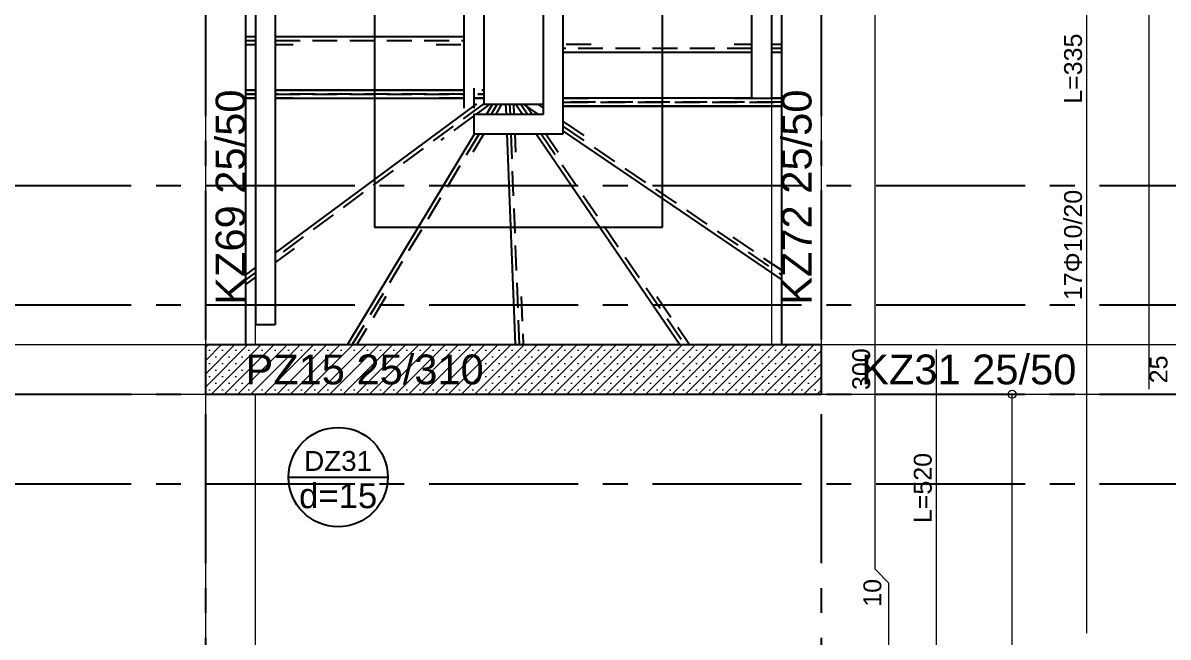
# Model space of a CAD drawing. Header units: millimetres. Extents: x 2232 to 85269, y -3593 to 5869.
# Drawn here: x 46771 to 47347, y 3601 to 3910 of the extents above; entities that cross this region are included whole.
import ezdxf

# ---------------------------------------------------------------- set-up
doc = ezdxf.new("R2010")
doc.units = ezdxf.units.MM
for name, pattern in [('CENTER2', [112.5, 75, -12.5, 12.5, -12.5]), ('DASHDOT2', [12.7, 6.35, -3.175, 0, -3.175]), ('HIDDEN2', [18.75, 12.5, -6.25])]:
    doc.linetypes.add(name, pattern=pattern)
doc.layers.add('aks', color=251, linetype='DASHDOT2', lineweight=35)
for name, color, linetype in [('Donatı Topl. Uzun. Yazısı', 7, 'Continuous'), ('Donatı Uz. Yazısı', 7, 'Continuous'), ('Donatı Yazısı', 7, 'Continuous'), ('Donatı Çizgisi', 7, 'Continuous'), ('Döşeme', 7, 'Continuous'), ('Kiriş', 7, 'Continuous'), ('Merdiven', 7, 'Continuous'), ('Panel', 7, 'Continuous'), ('Standart', 7, 'Continuous'), ('Ölçülendirme', 7, 'Continuous')]:
    doc.layers.add(name, color=color, linetype=linetype)
doc.styles.add('arial_1_18', font='arial.ttf', dxfattribs={"height": 0.2})

# ---------------------------------------------------------------- blocks, each defined once
blk = doc.blocks.new('IDE855Entity1443')
at = {"layer": 'aks', "color": 251, "linetype": 'CENTER2', "lineweight": -3}
blk.add_lwpolyline([(2110, 0), (2110, 2330)], dxfattribs=at)
blk = doc.blocks.new('IDE855Entity1457')
at = {"layer": 'aks', "color": 251, "linetype": 'CENTER2', "lineweight": -3}
blk.add_lwpolyline([(1800, 0), (1800, 2330)], dxfattribs=at)
blk = doc.blocks.new('IDE855Entity1506')
at = {"layer": 'aks', "color": 251, "linetype": 'CENTER2', "lineweight": -3}
blk.add_lwpolyline([(0, 865), (3260, 865)], dxfattribs=at)
blk = doc.blocks.new('IDE855Entity1513')
at = {"layer": 'aks', "color": 251, "linetype": 'CENTER2', "lineweight": -3}
blk.add_lwpolyline([(0, 715), (3260, 715)], dxfattribs=at)
blk = doc.blocks.new('IDE855Entity1541')
at = {"layer": 'aks', "color": 251, "linetype": 'CENTER2', "lineweight": -3}
blk.add_lwpolyline([(0, 760), (3260, 760)], dxfattribs=at)
blk = doc.blocks.new('IDE855Entity1569')
at = {"layer": 'aks', "color": 251, "linetype": 'CENTER2', "lineweight": -3}
blk.add_lwpolyline([(0, 805), (3260, 805)], dxfattribs=at)
blk = doc.blocks.new('IDE855Entity1784')
at = {"layer": 'Panel', "linetype": 'Continuous', "lineweight": 5}
h = blk.add_hatch(dxfattribs=at)
h.set_pattern_fill('SACNCR', color=163, scale=50, style=0)
h.set_pattern_definition([(45, (0, 0), (-3.314563, 3.314563), []), (45, (3.3146, 0), (-3.314563, 3.314563), [0, -4.6875])])
h.paths.add_polyline_path([(1800, 785), (2110, 785), (2110, 760), (1800, 760)])
blk = doc.blocks.new('IDE855Entity1785')
at = {"layer": 'Panel', "color": 164, "linetype": 'Continuous', "lineweight": -3}
blk.add_lwpolyline([(1800, 760), (1800, 785)], dxfattribs=at)
blk = doc.blocks.new('IDE855Entity1786')
at = {"layer": 'Panel', "color": 164, "linetype": 'Continuous', "lineweight": -3}
blk.add_lwpolyline([(1800, 760), (2110, 760)], dxfattribs=at)
blk = doc.blocks.new('IDE855Entity1787')
at = {"layer": 'Panel', "color": 164, "linetype": 'Continuous', "lineweight": -3}
blk.add_lwpolyline([(2110, 760), (2110, 785)], dxfattribs=at)
blk = doc.blocks.new('IDE855Entity1788')
at = {"layer": 'Panel', "color": 164, "linetype": 'Continuous', "lineweight": -3}
blk.add_lwpolyline([(1800, 785), (2110, 785)], dxfattribs=at)
blk = doc.blocks.new('IDE855Entity1789')
at = {"layer": 'Panel', "color": 159, "linetype": 'Continuous', "lineweight": -3, "style": 'arial_1_18'}
blk.add_text('PZ15 25/310', height=15, dxfattribs=at).set_placement((1820, 765))
blk = doc.blocks.new('IDE855Entity2129')
at = {"layer": 'Kiriş', "color": 4, "linetype": 'Continuous', "lineweight": 5}
blk.add_lwpolyline([(1460, 760), (1800, 760)], dxfattribs=at)
blk = doc.blocks.new('IDE855Entity2130')
at = {"layer": 'Kiriş', "color": 4, "linetype": 'Continuous', "lineweight": 5}
blk.add_lwpolyline([(1460, 785), (1800, 785)], dxfattribs=at)
blk = doc.blocks.new('IDE855Entity2132')
at = {"layer": 'Kiriş', "color": 4, "linetype": 'Continuous', "lineweight": 5}
blk.add_lwpolyline([(1825, 785), (1825, 1125)], dxfattribs=at)
blk = doc.blocks.new('IDE855Entity2134')
at = {"layer": 'Kiriş', "color": 4, "linetype": 'Continuous', "lineweight": 5}
blk.add_lwpolyline([(1800, 785), (1800, 1315)], dxfattribs=at)
blk = doc.blocks.new('IDE855Entity2135')
at = {"layer": 'Kiriş', "color": 159, "linetype": 'Continuous', "lineweight": 5, "style": 'arial_1_18'}
blk.add_text('KZ69 25/50', height=15, rotation=90, dxfattribs=at).set_placement((1820, 805))
blk = doc.blocks.new('IDE855Entity2145')
at = {"layer": 'Kiriş', "color": 4, "linetype": 'Continuous', "lineweight": 5}
blk.add_lwpolyline([(2110, 785), (2110, 1315)], dxfattribs=at)
blk = doc.blocks.new('IDE855Entity2146')
at = {"layer": 'Kiriş', "color": 4, "linetype": 'Continuous', "lineweight": 5}
blk.add_lwpolyline([(2085, 785), (2085, 1125)], dxfattribs=at)
blk = doc.blocks.new('IDE855Entity2148')
at = {"layer": 'Kiriş', "color": 159, "linetype": 'Continuous', "lineweight": 5, "style": 'arial_1_18'}
blk.add_text('KZ72 25/50', height=15, rotation=90, dxfattribs=at).set_placement((2105, 805))
blk = doc.blocks.new('IDE855Entity2158')
at = {"layer": 'Kiriş', "color": 4, "linetype": 'Continuous', "lineweight": 5}
blk.add_lwpolyline([(1825, 410), (1825, 760)], dxfattribs=at)
blk = doc.blocks.new('IDE855Entity2159')
at = {"layer": 'Kiriş', "color": 4, "linetype": 'Continuous', "lineweight": 5}
blk.add_lwpolyline([(1800, 410), (1800, 760)], dxfattribs=at)
blk = doc.blocks.new('IDE855Entity2161')
at = {"layer": 'Kiriş', "color": 4, "linetype": 'Continuous', "lineweight": 5}
blk.add_lwpolyline([(2110, 760), (2440, 760)], dxfattribs=at)
blk = doc.blocks.new('IDE855Entity2162')
at = {"layer": 'Kiriş', "color": 4, "linetype": 'Continuous', "lineweight": 5}
blk.add_lwpolyline([(2110, 785), (2440, 785)], dxfattribs=at)
blk = doc.blocks.new('IDE855Entity2163')
at = {"layer": 'Kiriş', "color": 159, "linetype": 'Continuous', "lineweight": 5, "style": 'arial_1_18'}
blk.add_text('KZ31 25/50', height=15, dxfattribs=at).set_placement((2130, 765))
blk = doc.blocks.new('IDE855Entity2233')
at = {"layer": 'Döşeme', "color": 117, "linetype": 'Continuous', "lineweight": -3}
blk.add_lwpolyline([(1841.67, 718.33), (1891.67, 718.33)], dxfattribs=at)
blk.add_circle((1866.67, 718.33), 25, dxfattribs=at)
at = {"layer": 'Döşeme', "color": 178, "linetype": 'Continuous', "lineweight": -3, "style": 'arial_1_18'}
blk.add_text('DZ31', height=10, dxfattribs=at).set_placement((1849.59, 721.46))
at = {"layer": 'Döşeme', "color": 164, "linetype": 'Continuous', "lineweight": -3, "style": 'arial_1_18'}
blk.add_text('d=15', height=12.5, dxfattribs=at).set_placement((1847, 702.71))
blk = doc.blocks.new('IDE855Entity2316')
at = {"layer": 'Merdiven', "color": 171, "linetype": 'Continuous', "lineweight": -3}
blk.add_lwpolyline([(1835, 1125), (1835, 914)], dxfattribs=at)
blk = doc.blocks.new('IDE855Entity2317')
at = {"layer": 'Merdiven', "color": 171, "linetype": 'Continuous', "lineweight": -3}
blk.add_lwpolyline([(1825, 1125), (1825, 904)], dxfattribs=at)
blk = doc.blocks.new('IDE855Entity2319')
at = {"layer": 'Merdiven', "color": 171, "linetype": 'Continuous', "lineweight": -3}
blk.add_lwpolyline([(1940, 1125), (1940, 914)], dxfattribs=at)
blk = doc.blocks.new('IDE855Entity2320')
at = {"layer": 'Merdiven', "color": 171, "linetype": 'Continuous', "lineweight": -3}
blk.add_lwpolyline([(1930, 1125), (1930, 904)], dxfattribs=at)
blk = doc.blocks.new('IDE855Entity2322')
at = {"layer": 'Merdiven', "color": 171, "linetype": 'Continuous', "lineweight": -3}
blk.add_lwpolyline([(1835, 914), (1835, 795)], dxfattribs=at)
blk = doc.blocks.new('IDE855Entity2323')
at = {"layer": 'Merdiven', "color": 171, "linetype": 'Continuous', "lineweight": -3}
blk.add_lwpolyline([(1825, 904), (1825, 795)], dxfattribs=at)
blk = doc.blocks.new('IDE855Entity2324')
at = {"layer": 'Merdiven', "color": 171, "linetype": 'Continuous', "lineweight": -3}
blk.add_lwpolyline([(1835, 795), (1825, 795)], dxfattribs=at)
blk = doc.blocks.new('IDE855Entity2325')
at = {"layer": 'Merdiven', "color": 171, "linetype": 'Continuous', "lineweight": -3}
blk.add_lwpolyline([(1935, 914), (1935, 904)], dxfattribs=at)
blk = doc.blocks.new('IDE855Entity2326')
at = {"layer": 'Merdiven', "color": 171, "linetype": 'Continuous', "lineweight": -3}
blk.add_lwpolyline([(1935, 901), (1970, 901)], dxfattribs=at)
blk = doc.blocks.new('IDE855Entity2327')
at = {"layer": 'Merdiven', "color": 171, "linetype": 'Continuous', "lineweight": -3}
blk.add_lwpolyline([(1935, 891), (1980, 891)], dxfattribs=at)
blk = doc.blocks.new('IDE855Entity2328')
at = {"layer": 'Merdiven', "color": 171, "linetype": 'Continuous', "lineweight": -3}
blk.add_lwpolyline([(1935, 901), (1935, 891)], dxfattribs=at)
blk = doc.blocks.new('IDE855Entity2329')
at = {"layer": 'Merdiven', "color": 171, "linetype": 'Continuous', "lineweight": -3}
blk.add_lwpolyline([(1970, 901), (1970, 909)], dxfattribs=at)
blk = doc.blocks.new('IDE855Entity2330')
at = {"layer": 'Merdiven', "color": 171, "linetype": 'Continuous', "lineweight": -3}
blk.add_lwpolyline([(1980, 891), (1980, 909)], dxfattribs=at)
blk = doc.blocks.new('IDE855Entity2331')
at = {"layer": 'Merdiven', "color": 171, "linetype": 'Continuous', "lineweight": -3}
blk.add_lwpolyline([(2075, 909), (2075, 1125)], dxfattribs=at)
blk = doc.blocks.new('IDE855Entity2332')
at = {"layer": 'Merdiven', "color": 171, "linetype": 'Continuous', "lineweight": -3}
blk.add_lwpolyline([(2085, 909), (2085, 1125)], dxfattribs=at)
blk = doc.blocks.new('IDE855Entity2333')
at = {"layer": 'Merdiven', "color": 171, "linetype": 'Continuous', "lineweight": -3}
blk.add_lwpolyline([(2075, 909), (2085, 909)], dxfattribs=at)
blk = doc.blocks.new('IDE855Entity2335')
at = {"layer": 'Merdiven', "color": 171, "linetype": 'Continuous', "lineweight": -3}
blk.add_lwpolyline([(1970, 909), (1970, 1125)], dxfattribs=at)
blk = doc.blocks.new('IDE855Entity2336')
at = {"layer": 'Merdiven', "color": 171, "linetype": 'Continuous', "lineweight": -3}
blk.add_lwpolyline([(1980, 909), (1980, 1125)], dxfattribs=at)
blk = doc.blocks.new('IDE855Entity2361')
at = {"layer": 'Merdiven', "color": 171, "linetype": 'HIDDEN2', "lineweight": -3}
blk.add_lwpolyline([(1820, 936), (1825, 936)], dxfattribs=at)
blk = doc.blocks.new('IDE855Entity2362')
at = {"layer": 'Merdiven', "color": 171, "linetype": 'HIDDEN2', "lineweight": -3}
blk.add_lwpolyline([(1835, 936), (1844, 936)], dxfattribs=at)
blk = doc.blocks.new('IDE855Entity2363')
at = {"layer": 'Merdiven', "color": 171, "linetype": 'HIDDEN2', "lineweight": -3}
blk.add_lwpolyline([(1916, 936), (1930, 936)], dxfattribs=at)
blk = doc.blocks.new('IDE855Entity2364')
at = {"layer": 'Merdiven', "color": 171, "linetype": 'HIDDEN2', "lineweight": -3}
blk.add_lwpolyline([(1820, 909), (1825, 909)], dxfattribs=at)
blk = doc.blocks.new('IDE855Entity2365')
at = {"layer": 'Merdiven', "color": 171, "linetype": 'HIDDEN2', "lineweight": -3}
blk.add_lwpolyline([(1835, 909), (1844, 909)], dxfattribs=at)
blk = doc.blocks.new('IDE855Entity2366')
at = {"layer": 'Merdiven', "color": 171, "linetype": 'HIDDEN2', "lineweight": -3}
blk.add_lwpolyline([(1916, 909), (1930, 909)], dxfattribs=at)
blk = doc.blocks.new('IDE855Entity2367')
at = {"layer": 'Merdiven', "color": 171, "linetype": 'HIDDEN2', "lineweight": -3}
blk.add_lwpolyline([(1935, 909), (1940, 909)], dxfattribs=at)
blk = doc.blocks.new('IDE855Entity2381')
at = {"layer": 'Merdiven', "color": 171, "linetype": 'HIDDEN2', "lineweight": -3}
blk.add_lwpolyline([(1820, 938), (1825, 938)], dxfattribs=at)
blk = doc.blocks.new('IDE855Entity2382')
at = {"layer": 'Merdiven', "color": 171, "linetype": 'HIDDEN2', "lineweight": -3}
blk.add_lwpolyline([(1835, 938), (1930, 938)], dxfattribs=at)
blk = doc.blocks.new('IDE855Entity2383')
at = {"layer": 'Merdiven', "color": 171, "linetype": 'HIDDEN2', "lineweight": -3}
blk.add_lwpolyline([(1820, 911), (1825, 911)], dxfattribs=at)
blk = doc.blocks.new('IDE855Entity2384')
at = {"layer": 'Merdiven', "color": 171, "linetype": 'HIDDEN2', "lineweight": -3}
blk.add_lwpolyline([(1937, 911), (1940, 911)], dxfattribs=at)
blk = doc.blocks.new('IDE855Entity2385')
at = {"layer": 'Merdiven', "color": 171, "linetype": 'HIDDEN2', "lineweight": -3}
blk.add_lwpolyline([(1835, 911), (1930, 911)], dxfattribs=at)
blk = doc.blocks.new('IDE855Entity2399')
at = {"layer": 'Merdiven', "color": 171, "linetype": 'Continuous', "lineweight": -3}
blk.add_lwpolyline([(1820, 940), (1825, 940)], dxfattribs=at)
blk = doc.blocks.new('IDE855Entity2400')
at = {"layer": 'Merdiven', "color": 171, "linetype": 'Continuous', "lineweight": -3}
blk.add_lwpolyline([(1835, 940), (1930, 940)], dxfattribs=at)
blk = doc.blocks.new('IDE855Entity2401')
at = {"layer": 'Merdiven', "color": 171, "linetype": 'Continuous', "lineweight": -3}
blk.add_lwpolyline([(1820, 913), (1825, 913)], dxfattribs=at)
blk = doc.blocks.new('IDE855Entity2402')
at = {"layer": 'Merdiven', "color": 171, "linetype": 'Continuous', "lineweight": -3}
blk.add_lwpolyline([(1939, 913), (1940, 913)], dxfattribs=at)
blk = doc.blocks.new('IDE855Entity2403')
at = {"layer": 'Merdiven', "color": 171, "linetype": 'Continuous', "lineweight": -3}
blk.add_lwpolyline([(1835, 913), (1930, 913)], dxfattribs=at)
blk = doc.blocks.new('IDE855Entity2410')
at = {"layer": 'Merdiven', "color": 171, "linetype": 'Continuous', "lineweight": -3}
blk.add_lwpolyline([(1820, 1125), (1820, 909)], dxfattribs=at)
blk = doc.blocks.new('IDE855Entity2411')
at = {"layer": 'Merdiven', "color": 171, "linetype": 'Continuous', "lineweight": -3}
blk.add_lwpolyline([(1940, 914), (1940, 909)], dxfattribs=at)
blk = doc.blocks.new('IDE855Entity2412')
at = {"layer": 'Merdiven', "color": 171, "linetype": 'Continuous', "lineweight": -3}
blk.add_lwpolyline([(1820, 909), (1825, 909)], dxfattribs=at)
blk = doc.blocks.new('IDE855Entity2413')
at = {"layer": 'Merdiven', "color": 171, "linetype": 'Continuous', "lineweight": -3}
blk.add_lwpolyline([(1835, 909), (1930, 909)], dxfattribs=at)
blk = doc.blocks.new('IDE855Entity2414')
at = {"layer": 'Merdiven', "color": 171, "linetype": 'Continuous', "lineweight": -3}
blk.add_lwpolyline([(1935, 909), (1940, 909)], dxfattribs=at)
blk = doc.blocks.new('IDE855Entity2415')
at = {"layer": 'Merdiven', "color": 251, "linetype": 'Continuous', "lineweight": -3}
blk.add_lwpolyline([(1885, 1125), (1885, 909)], dxfattribs=at)
blk = doc.blocks.new('IDE855Entity2417')
at = {"layer": 'Merdiven', "color": 171, "linetype": 'HIDDEN2', "lineweight": -3}
blk.add_lwpolyline([(1940, 909), (1935, 909)], dxfattribs=at)
blk = doc.blocks.new('IDE855Entity2418')
at = {"layer": 'Merdiven', "color": 171, "linetype": 'HIDDEN2', "lineweight": -3}
blk.add_lwpolyline([(1930, 909), (1916, 909)], dxfattribs=at)
blk = doc.blocks.new('IDE855Entity2419')
at = {"layer": 'Merdiven', "color": 171, "linetype": 'HIDDEN2', "lineweight": -3}
blk.add_lwpolyline([(1844, 909), (1835, 909)], dxfattribs=at)
blk = doc.blocks.new('IDE855Entity2420')
at = {"layer": 'Merdiven', "color": 171, "linetype": 'HIDDEN2', "lineweight": -3}
blk.add_lwpolyline([(1825, 909), (1820, 909)], dxfattribs=at)
blk = doc.blocks.new('IDE855Entity2421')
at = {"layer": 'Merdiven', "color": 171, "linetype": 'HIDDEN2', "lineweight": -3}
blk.add_lwpolyline([(1943, 906), (1936.23, 901)], dxfattribs=at)
blk = doc.blocks.new('IDE855Entity2422')
at = {"layer": 'Merdiven', "color": 171, "linetype": 'HIDDEN2', "lineweight": -3}
blk.add_lwpolyline([(1935, 900.09), (1918.4, 887.83)], dxfattribs=at)
blk = doc.blocks.new('IDE855Entity2423')
at = {"layer": 'Merdiven', "color": 171, "linetype": 'HIDDEN2', "lineweight": -3}
blk.add_lwpolyline([(1844.6, 833.33), (1835, 826.24)], dxfattribs=at)
blk = doc.blocks.new('IDE855Entity2424')
at = {"layer": 'Merdiven', "color": 171, "linetype": 'HIDDEN2', "lineweight": -3}
blk.add_lwpolyline([(1825, 818.86), (1820, 815.16)], dxfattribs=at)
blk = doc.blocks.new('IDE855Entity2425')
at = {"layer": 'Merdiven', "color": 171, "linetype": 'HIDDEN2', "lineweight": -3}
blk.add_lwpolyline([(1949, 906), (1945.99, 901)], dxfattribs=at)
blk = doc.blocks.new('IDE855Entity2426')
at = {"layer": 'Merdiven', "color": 171, "linetype": 'HIDDEN2', "lineweight": -3}
blk.add_lwpolyline([(1939.97, 891), (1934.43, 881.8)], dxfattribs=at)
blk = doc.blocks.new('IDE855Entity2427')
at = {"layer": 'Merdiven', "color": 171, "linetype": 'HIDDEN2', "lineweight": -3}
blk.add_lwpolyline([(1890.71, 809.2), (1876.14, 785)], dxfattribs=at)
blk = doc.blocks.new('IDE855Entity2428')
at = {"layer": 'Merdiven', "color": 171, "linetype": 'HIDDEN2', "lineweight": -3}
blk.add_lwpolyline([(1955, 906), (1955.2, 901)], dxfattribs=at)
blk = doc.blocks.new('IDE855Entity2429')
at = {"layer": 'Merdiven', "color": 171, "linetype": 'HIDDEN2', "lineweight": -3}
blk.add_lwpolyline([(1955.6, 891), (1955.98, 881.8)], dxfattribs=at)
blk = doc.blocks.new('IDE855Entity2430')
at = {"layer": 'Merdiven', "color": 171, "linetype": 'HIDDEN2', "lineweight": -3}
blk.add_lwpolyline([(1958.9, 809.2), (1959.88, 785)], dxfattribs=at)
blk = doc.blocks.new('IDE855Entity2431')
at = {"layer": 'Merdiven', "color": 171, "linetype": 'HIDDEN2', "lineweight": -3}
blk.add_lwpolyline([(1961, 906), (1964.41, 901)], dxfattribs=at)
blk = doc.blocks.new('IDE855Entity2432')
at = {"layer": 'Merdiven', "color": 171, "linetype": 'HIDDEN2', "lineweight": -3}
blk.add_lwpolyline([(1971.24, 891), (1977.52, 881.8)], dxfattribs=at)
blk = doc.blocks.new('IDE855Entity2433')
at = {"layer": 'Merdiven', "color": 171, "linetype": 'HIDDEN2', "lineweight": -3}
blk.add_lwpolyline([(2027.09, 809.2), (2043.62, 785)], dxfattribs=at)
blk = doc.blocks.new('IDE855Entity2434')
at = {"layer": 'Merdiven', "color": 171, "linetype": 'HIDDEN2', "lineweight": -3}
blk.add_lwpolyline([(1967, 906), (1970, 903.96)], dxfattribs=at)
blk = doc.blocks.new('IDE855Entity2435')
at = {"layer": 'Merdiven', "color": 171, "linetype": 'HIDDEN2', "lineweight": -3}
blk.add_lwpolyline([(1980, 897.16), (1991.6, 889.27)], dxfattribs=at)
blk = doc.blocks.new('IDE855Entity2436')
at = {"layer": 'Merdiven', "color": 171, "linetype": 'HIDDEN2', "lineweight": -3}
blk.add_lwpolyline([(2065.4, 839.1), (2090, 822.37)], dxfattribs=at)
blk = doc.blocks.new('IDE855Entity2437')
at = {"layer": 'Merdiven', "color": 171, "linetype": 'HIDDEN2', "lineweight": -3}
blk.add_lwpolyline([(1980, 909), (1994, 909)], dxfattribs=at)
blk = doc.blocks.new('IDE855Entity2438')
at = {"layer": 'Merdiven', "color": 171, "linetype": 'HIDDEN2', "lineweight": -3}
blk.add_lwpolyline([(2066, 909), (2075, 909)], dxfattribs=at)
blk = doc.blocks.new('IDE855Entity2439')
at = {"layer": 'Merdiven', "color": 171, "linetype": 'HIDDEN2', "lineweight": -3}
blk.add_lwpolyline([(2075, 909), (2085, 909)], dxfattribs=at)
blk = doc.blocks.new('IDE855Entity2440')
at = {"layer": 'Merdiven', "color": 171, "linetype": 'HIDDEN2', "lineweight": -3}
blk.add_lwpolyline([(2085, 909), (2090, 909)], dxfattribs=at)
blk = doc.blocks.new('IDE855Entity2441')
at = {"layer": 'Merdiven', "color": 171, "linetype": 'HIDDEN2', "lineweight": -3}
blk.add_lwpolyline([(1940, 911), (1937, 911)], dxfattribs=at)
blk = doc.blocks.new('IDE855Entity2442')
at = {"layer": 'Merdiven', "color": 171, "linetype": 'HIDDEN2', "lineweight": -3}
blk.add_lwpolyline([(1825, 911), (1820, 911)], dxfattribs=at)
blk = doc.blocks.new('IDE855Entity2443')
at = {"layer": 'Merdiven', "color": 171, "linetype": 'HIDDEN2', "lineweight": -3}
blk.add_lwpolyline([(1930, 911), (1835, 911)], dxfattribs=at)
blk = doc.blocks.new('IDE855Entity2444')
at = {"layer": 'Merdiven', "color": 171, "linetype": 'HIDDEN2', "lineweight": -3}
blk.add_lwpolyline([(1939.63, 906), (1835, 828.73)], dxfattribs=at)
blk = doc.blocks.new('IDE855Entity2445')
at = {"layer": 'Merdiven', "color": 171, "linetype": 'HIDDEN2', "lineweight": -3}
blk.add_lwpolyline([(1825, 821.34), (1820, 817.65)], dxfattribs=at)
blk = doc.blocks.new('IDE855Entity2446')
at = {"layer": 'Merdiven', "color": 171, "linetype": 'HIDDEN2', "lineweight": -3}
blk.add_lwpolyline([(1946.67, 906), (1943.65, 901)], dxfattribs=at)
blk = doc.blocks.new('IDE855Entity2447')
at = {"layer": 'Merdiven', "color": 171, "linetype": 'HIDDEN2', "lineweight": -3}
blk.add_lwpolyline([(1937.63, 891), (1873.81, 785)], dxfattribs=at)
blk = doc.blocks.new('IDE855Entity2448')
at = {"layer": 'Merdiven', "color": 171, "linetype": 'HIDDEN2', "lineweight": -3}
blk.add_lwpolyline([(1953, 906), (1953.2, 901)], dxfattribs=at)
blk = doc.blocks.new('IDE855Entity2449')
at = {"layer": 'Merdiven', "color": 171, "linetype": 'HIDDEN2', "lineweight": -3}
blk.add_lwpolyline([(1953.6, 891), (1957.88, 785)], dxfattribs=at)
blk = doc.blocks.new('IDE855Entity2450')
at = {"layer": 'Merdiven', "color": 171, "linetype": 'HIDDEN2', "lineweight": -3}
blk.add_lwpolyline([(1958.58, 906), (1961.99, 901)], dxfattribs=at)
blk = doc.blocks.new('IDE855Entity2451')
at = {"layer": 'Merdiven', "color": 171, "linetype": 'HIDDEN2', "lineweight": -3}
blk.add_lwpolyline([(1968.82, 891), (2041.2, 785)], dxfattribs=at)
blk = doc.blocks.new('IDE855Entity2452')
at = {"layer": 'Merdiven', "color": 171, "linetype": 'HIDDEN2', "lineweight": -3}
blk.add_lwpolyline([(1980, 894.74), (2090, 819.95)], dxfattribs=at)
blk = doc.blocks.new('IDE855Entity2453')
at = {"layer": 'Merdiven', "color": 171, "linetype": 'HIDDEN2', "lineweight": -3}
blk.add_lwpolyline([(1980, 907), (2090, 907)], dxfattribs=at)
blk = doc.blocks.new('IDE855Entity2454')
at = {"layer": 'Merdiven', "color": 171, "linetype": 'Continuous', "lineweight": -3}
blk.add_lwpolyline([(1940, 913), (1939, 913)], dxfattribs=at)
blk = doc.blocks.new('IDE855Entity2455')
at = {"layer": 'Merdiven', "color": 171, "linetype": 'Continuous', "lineweight": -3}
blk.add_lwpolyline([(1825, 913), (1820, 913)], dxfattribs=at)
blk = doc.blocks.new('IDE855Entity2456')
at = {"layer": 'Merdiven', "color": 171, "linetype": 'Continuous', "lineweight": -3}
blk.add_lwpolyline([(1930, 913), (1835, 913)], dxfattribs=at)
blk = doc.blocks.new('IDE855Entity2457')
at = {"layer": 'Merdiven', "color": 171, "linetype": 'Continuous', "lineweight": -3}
blk.add_lwpolyline([(1936.27, 906), (1935, 905.06)], dxfattribs=at)
blk = doc.blocks.new('IDE855Entity2458')
at = {"layer": 'Merdiven', "color": 171, "linetype": 'Continuous', "lineweight": -3}
blk.add_lwpolyline([(1825, 823.83), (1820, 820.14)], dxfattribs=at)
blk = doc.blocks.new('IDE855Entity2459')
at = {"layer": 'Merdiven', "color": 171, "linetype": 'Continuous', "lineweight": -3}
blk.add_lwpolyline([(1935, 905.06), (1835, 831.21)], dxfattribs=at)
blk = doc.blocks.new('IDE855Entity2460')
at = {"layer": 'Merdiven', "color": 171, "linetype": 'Continuous', "lineweight": -3}
blk.add_lwpolyline([(1944.33, 906), (1941.32, 901)], dxfattribs=at)
blk = doc.blocks.new('IDE855Entity2461')
at = {"layer": 'Merdiven', "color": 171, "linetype": 'Continuous', "lineweight": -3}
blk.add_lwpolyline([(1935.3, 891), (1871.47, 785)], dxfattribs=at)
blk = doc.blocks.new('IDE855Entity2462')
at = {"layer": 'Merdiven', "color": 171, "linetype": 'Continuous', "lineweight": -3}
blk.add_lwpolyline([(1951, 906), (1951.2, 901)], dxfattribs=at)
blk = doc.blocks.new('IDE855Entity2463')
at = {"layer": 'Merdiven', "color": 171, "linetype": 'Continuous', "lineweight": -3}
blk.add_lwpolyline([(1951.6, 891), (1955.88, 785)], dxfattribs=at)
blk = doc.blocks.new('IDE855Entity2464')
at = {"layer": 'Merdiven', "color": 171, "linetype": 'Continuous', "lineweight": -3}
blk.add_lwpolyline([(1956.16, 906), (1959.57, 901)], dxfattribs=at)
blk = doc.blocks.new('IDE855Entity2465')
at = {"layer": 'Merdiven', "color": 171, "linetype": 'Continuous', "lineweight": -3}
blk.add_lwpolyline([(1966.4, 891), (2038.77, 785)], dxfattribs=at)
blk = doc.blocks.new('IDE855Entity2466')
at = {"layer": 'Merdiven', "color": 171, "linetype": 'Continuous', "lineweight": -3}
blk.add_lwpolyline([(1959.89, 906), (1967.24, 901)], dxfattribs=at)
blk = doc.blocks.new('IDE855Entity2467')
at = {"layer": 'Merdiven', "color": 171, "linetype": 'Continuous', "lineweight": -3}
blk.add_lwpolyline([(1980, 892.32), (2090, 817.54)], dxfattribs=at)
blk = doc.blocks.new('IDE855Entity2468')
at = {"layer": 'Merdiven', "color": 171, "linetype": 'Continuous', "lineweight": -3}
blk.add_lwpolyline([(1980, 905), (2090, 905)], dxfattribs=at)
blk = doc.blocks.new('IDE855Entity2469')
at = {"layer": 'Merdiven', "color": 171, "linetype": 'Continuous', "lineweight": -3}
blk.add_lwpolyline([(1820, 909), (1825, 909)], dxfattribs=at)
blk = doc.blocks.new('IDE855Entity2470')
at = {"layer": 'Merdiven', "color": 171, "linetype": 'Continuous', "lineweight": -3}
blk.add_lwpolyline([(1835, 909), (1930, 909)], dxfattribs=at)
blk = doc.blocks.new('IDE855Entity2471')
at = {"layer": 'Merdiven', "color": 171, "linetype": 'Continuous', "lineweight": -3}
blk.add_lwpolyline([(1935, 909), (1940, 909)], dxfattribs=at)
blk = doc.blocks.new('IDE855Entity2472')
at = {"layer": 'Merdiven', "color": 171, "linetype": 'Continuous', "lineweight": -3}
blk.add_lwpolyline([(1820, 909), (1820, 785)], dxfattribs=at)
blk = doc.blocks.new('IDE855Entity2473')
at = {"layer": 'Merdiven', "color": 171, "linetype": 'Continuous', "lineweight": -3}
blk.add_lwpolyline([(1820, 785), (2090, 785)], dxfattribs=at)
blk = doc.blocks.new('IDE855Entity2474')
at = {"layer": 'Merdiven', "color": 171, "linetype": 'Continuous', "lineweight": -3}
blk.add_lwpolyline([(2090, 785), (2090, 909)], dxfattribs=at)
blk = doc.blocks.new('IDE855Entity2475')
at = {"layer": 'Merdiven', "color": 171, "linetype": 'Continuous', "lineweight": -3}
blk.add_lwpolyline([(1940, 909), (1940, 906)], dxfattribs=at)
blk = doc.blocks.new('IDE855Entity2476')
at = {"layer": 'Merdiven', "color": 171, "linetype": 'Continuous', "lineweight": -3}
blk.add_lwpolyline([(1940, 906), (1970, 906)], dxfattribs=at)
blk = doc.blocks.new('IDE855Entity2477')
at = {"layer": 'Merdiven', "color": 171, "linetype": 'Continuous', "lineweight": -3}
blk.add_lwpolyline([(2090, 909), (2085, 909)], dxfattribs=at)
blk = doc.blocks.new('IDE855Entity2478')
at = {"layer": 'Merdiven', "color": 171, "linetype": 'Continuous', "lineweight": -3}
blk.add_lwpolyline([(2075, 909), (1980, 909)], dxfattribs=at)
blk = doc.blocks.new('IDE855Entity2479')
at = {"layer": 'Merdiven', "color": 251, "linetype": 'Continuous', "lineweight": -3}
blk.add_lwpolyline([(1885, 909), (1885, 844)], dxfattribs=at)
blk = doc.blocks.new('IDE855Entity2480')
at = {"layer": 'Merdiven', "color": 251, "linetype": 'Continuous', "lineweight": -3}
blk.add_lwpolyline([(1885, 844), (2030, 844)], dxfattribs=at)
blk = doc.blocks.new('IDE855Entity2481')
at = {"layer": 'Merdiven', "color": 251, "linetype": 'Continuous', "lineweight": -3}
blk.add_lwpolyline([(2030, 844), (2030, 909)], dxfattribs=at)
blk = doc.blocks.new('IDE855Entity2482')
at = {"layer": 'Merdiven', "color": 171, "linetype": 'HIDDEN2', "lineweight": -3}
blk.add_lwpolyline([(2090, 909), (2085, 909)], dxfattribs=at)
blk = doc.blocks.new('IDE855Entity2483')
at = {"layer": 'Merdiven', "color": 171, "linetype": 'HIDDEN2', "lineweight": -3}
blk.add_lwpolyline([(2075, 909), (2066, 909)], dxfattribs=at)
blk = doc.blocks.new('IDE855Entity2484')
at = {"layer": 'Merdiven', "color": 171, "linetype": 'HIDDEN2', "lineweight": -3}
blk.add_lwpolyline([(1994, 909), (1980, 909)], dxfattribs=at)
blk = doc.blocks.new('IDE855Entity2485')
at = {"layer": 'Merdiven', "color": 171, "linetype": 'HIDDEN2', "lineweight": -3}
blk.add_lwpolyline([(2090, 936), (2085, 936)], dxfattribs=at)
blk = doc.blocks.new('IDE855Entity2486')
at = {"layer": 'Merdiven', "color": 171, "linetype": 'HIDDEN2', "lineweight": -3}
blk.add_lwpolyline([(2075, 936), (2066, 936)], dxfattribs=at)
blk = doc.blocks.new('IDE855Entity2487')
at = {"layer": 'Merdiven', "color": 171, "linetype": 'HIDDEN2', "lineweight": -3}
blk.add_lwpolyline([(1994, 936), (1980, 936)], dxfattribs=at)
blk = doc.blocks.new('IDE855Entity2509')
at = {"layer": 'Merdiven', "color": 171, "linetype": 'HIDDEN2', "lineweight": -3}
blk.add_lwpolyline([(2090, 907), (1980, 907)], dxfattribs=at)
blk = doc.blocks.new('IDE855Entity2510')
at = {"layer": 'Merdiven', "color": 171, "linetype": 'HIDDEN2', "lineweight": -3}
blk.add_lwpolyline([(2090, 934), (2085, 934)], dxfattribs=at)
blk = doc.blocks.new('IDE855Entity2511')
at = {"layer": 'Merdiven', "color": 171, "linetype": 'HIDDEN2', "lineweight": -3}
blk.add_lwpolyline([(2075, 934), (1980, 934)], dxfattribs=at)
blk = doc.blocks.new('IDE855Entity2526')
at = {"layer": 'Merdiven', "color": 171, "linetype": 'Continuous', "lineweight": -3}
blk.add_lwpolyline([(2090, 905), (1980, 905)], dxfattribs=at)
blk = doc.blocks.new('IDE855Entity2527')
at = {"layer": 'Merdiven', "color": 171, "linetype": 'Continuous', "lineweight": -3}
blk.add_lwpolyline([(2090, 932), (2085, 932)], dxfattribs=at)
blk = doc.blocks.new('IDE855Entity2528')
at = {"layer": 'Merdiven', "color": 171, "linetype": 'Continuous', "lineweight": -3}
blk.add_lwpolyline([(2075, 932), (1980, 932)], dxfattribs=at)
blk = doc.blocks.new('IDE855Entity2543')
at = {"layer": 'Merdiven', "color": 171, "linetype": 'Continuous', "lineweight": -3}
blk.add_lwpolyline([(2090, 909), (2085, 909)], dxfattribs=at)
blk = doc.blocks.new('IDE855Entity2544')
at = {"layer": 'Merdiven', "color": 171, "linetype": 'Continuous', "lineweight": -3}
blk.add_lwpolyline([(2075, 909), (1980, 909)], dxfattribs=at)
blk = doc.blocks.new('IDE855Entity2545')
at = {"layer": 'Merdiven', "color": 171, "linetype": 'Continuous', "lineweight": -3}
blk.add_lwpolyline([(2090, 909), (2090, 1125)], dxfattribs=at)
blk = doc.blocks.new('IDE855Entity2549')
at = {"layer": 'Merdiven', "color": 251, "linetype": 'Continuous', "lineweight": -3}
blk.add_lwpolyline([(2030, 909), (2030, 1121)], dxfattribs=at)
blk = doc.blocks.new('IDE855Entity2562')
at = {"layer": 'Donatı Çizgisi', "color": 5, "linetype": 'Continuous', "lineweight": 5}
for points in [[(2275, 762.5), (2275, 1567.5)], [(2243.65, 639.75), (2243.65, 975)], [(2137, 672), (2137, 972.5)], [(2168, 262.5), (2168, 782.5)], [(2144, 665), (2137, 672)], [(2144, 380), (2144, 665)]]:
    blk.add_lwpolyline(points, dxfattribs=at)
at = {"layer": 'Donatı Topl. Uzun. Yazısı', "color": 1, "linetype": 'Continuous', "lineweight": 5, "style": 'arial_1_18'}
for s, p in [('L=335', (2241.15, 906.16)), ('L=520', (2165.5, 695.19))]:
    blk.add_text(s, height=9, rotation=90, dxfattribs=at).set_placement(p)
at = {"layer": 'Donatı Uz. Yazısı', "color": 5, "linetype": 'Continuous', "lineweight": 5, "style": 'arial_1_18'}
for s, p in [('300', (2134.5, 762.15)), ('10', (2140.13, 653.12))]:
    blk.add_text(s, height=9, rotation=90, dxfattribs=at).set_placement(p)
at = {"layer": 'Donatı Yazısı', "color": 5, "linetype": 'Continuous', "lineweight": 5, "style": 'arial_1_18'}
blk.add_text('17Φ10/20', height=9, rotation=90, dxfattribs=at).set_placement((2241.15, 807.38))
blk = doc.blocks.new('IDE855Entity2563')
at = {"layer": 'Ölçülendirme', "color": 1, "linetype": 'Continuous', "lineweight": 5}
blk.add_lwpolyline([(2206, 260), (2206, 760)], dxfattribs=at)
blk.add_circle((2206, 760), 2, dxfattribs=at)
at = {"layer": 'Ölçülendirme', "color": 1, "linetype": 'Continuous', "lineweight": 5, "style": 'arial_1_18'}
blk.add_text('25', height=9, rotation=90, dxfattribs=at).set_placement((2284.2, 765.51))

msp = doc.modelspace()

# ---------------------------------------------------------------- block references
at = {"layer": 'aks'}
for name in ['IDE855Entity1457', 'IDE855Entity1443', 'IDE855Entity1506', 'IDE855Entity1569', 'IDE855Entity1541', 'IDE855Entity1513']:
    msp.add_blockref(name, (45062.76, 2963.3), dxfattribs=at)
at = {"layer": 'Döşeme'}
msp.add_blockref('IDE855Entity2233', (45062.76, 2963.3), dxfattribs=at)
at = {"layer": 'Kiriş'}
for name in ['IDE855Entity2134', 'IDE855Entity2145', 'IDE855Entity2132', 'IDE855Entity2146', 'IDE855Entity2135', 'IDE855Entity2148', 'IDE855Entity2130', 'IDE855Entity2162', 'IDE855Entity2163', 'IDE855Entity2129', 'IDE855Entity2159', 'IDE855Entity2158', 'IDE855Entity2161']:
    msp.add_blockref(name, (45062.76, 2963.3), dxfattribs=at)
at = {"layer": 'Merdiven'}
for name in ['IDE855Entity2410', 'IDE855Entity2317', 'IDE855Entity2316', 'IDE855Entity2415', 'IDE855Entity2320', 'IDE855Entity2319', 'IDE855Entity2335', 'IDE855Entity2336', 'IDE855Entity2331', 'IDE855Entity2332', 'IDE855Entity2545', 'IDE855Entity2549', 'IDE855Entity2399', 'IDE855Entity2400', 'IDE855Entity2381', 'IDE855Entity2361', 'IDE855Entity2382', 'IDE855Entity2362', 'IDE855Entity2363', 'IDE855Entity2487', 'IDE855Entity2486', 'IDE855Entity2485', 'IDE855Entity2511', 'IDE855Entity2528', 'IDE855Entity2510', 'IDE855Entity2527', 'IDE855Entity2401', 'IDE855Entity2455', 'IDE855Entity2322', 'IDE855Entity2403', 'IDE855Entity2456', 'IDE855Entity2325', 'IDE855Entity2402', 'IDE855Entity2454', 'IDE855Entity2411', 'IDE855Entity2383', 'IDE855Entity2442', 'IDE855Entity2364', 'IDE855Entity2412', 'IDE855Entity2420', 'IDE855Entity2469', 'IDE855Entity2472', 'IDE855Entity2385', 'IDE855Entity2443', 'IDE855Entity2365', 'IDE855Entity2413', 'IDE855Entity2419', 'IDE855Entity2470', 'IDE855Entity2444', 'IDE855Entity2479', 'IDE855Entity2366', 'IDE855Entity2418', 'IDE855Entity2367', 'IDE855Entity2414', 'IDE855Entity2417', 'IDE855Entity2471', 'IDE855Entity2457', 'IDE855Entity2421', 'IDE855Entity2384', 'IDE855Entity2441', 'IDE855Entity2475', 'IDE855Entity2476', 'IDE855Entity2460', 'IDE855Entity2446', 'IDE855Entity2425', 'IDE855Entity2462', 'IDE855Entity2448', 'IDE855Entity2428', 'IDE855Entity2464', 'IDE855Entity2450', 'IDE855Entity2466', 'IDE855Entity2431', 'IDE855Entity2434', 'IDE855Entity2329', 'IDE855Entity2330', 'IDE855Entity2437', 'IDE855Entity2478', 'IDE855Entity2484', 'IDE855Entity2544', 'IDE855Entity2453', 'IDE855Entity2509', 'IDE855Entity2481', 'IDE855Entity2438', 'IDE855Entity2483', 'IDE855Entity2333', 'IDE855Entity2439', 'IDE855Entity2440', 'IDE855Entity2477', 'IDE855Entity2482', 'IDE855Entity2543', 'IDE855Entity2474', 'IDE855Entity2323', 'IDE855Entity2459', 'IDE855Entity2422', 'IDE855Entity2326', 'IDE855Entity2328', 'IDE855Entity2468', 'IDE855Entity2526', 'IDE855Entity2435', 'IDE855Entity2452', 'IDE855Entity2461', 'IDE855Entity2447', 'IDE855Entity2426', 'IDE855Entity2327', 'IDE855Entity2463', 'IDE855Entity2449', 'IDE855Entity2429', 'IDE855Entity2465', 'IDE855Entity2451', 'IDE855Entity2432', 'IDE855Entity2467', 'IDE855Entity2480', 'IDE855Entity2436', 'IDE855Entity2423', 'IDE855Entity2458', 'IDE855Entity2445', 'IDE855Entity2424', 'IDE855Entity2427', 'IDE855Entity2430', 'IDE855Entity2433', 'IDE855Entity2324', 'IDE855Entity2473']:
    msp.add_blockref(name, (45062.76, 2963.3), dxfattribs=at)
at = {"layer": 'Panel'}
for name in ['IDE855Entity1784', 'IDE855Entity1785', 'IDE855Entity1788', 'IDE855Entity1787', 'IDE855Entity1789', 'IDE855Entity1786']:
    msp.add_blockref(name, (45062.76, 2963.3), dxfattribs=at)
at = {"layer": 'Standart'}
for name in ['IDE855Entity2563', 'IDE855Entity2562']:
    msp.add_blockref(name, (45062.76, 2963.3), dxfattribs=at)

doc.saveas('drawing.dxf')
